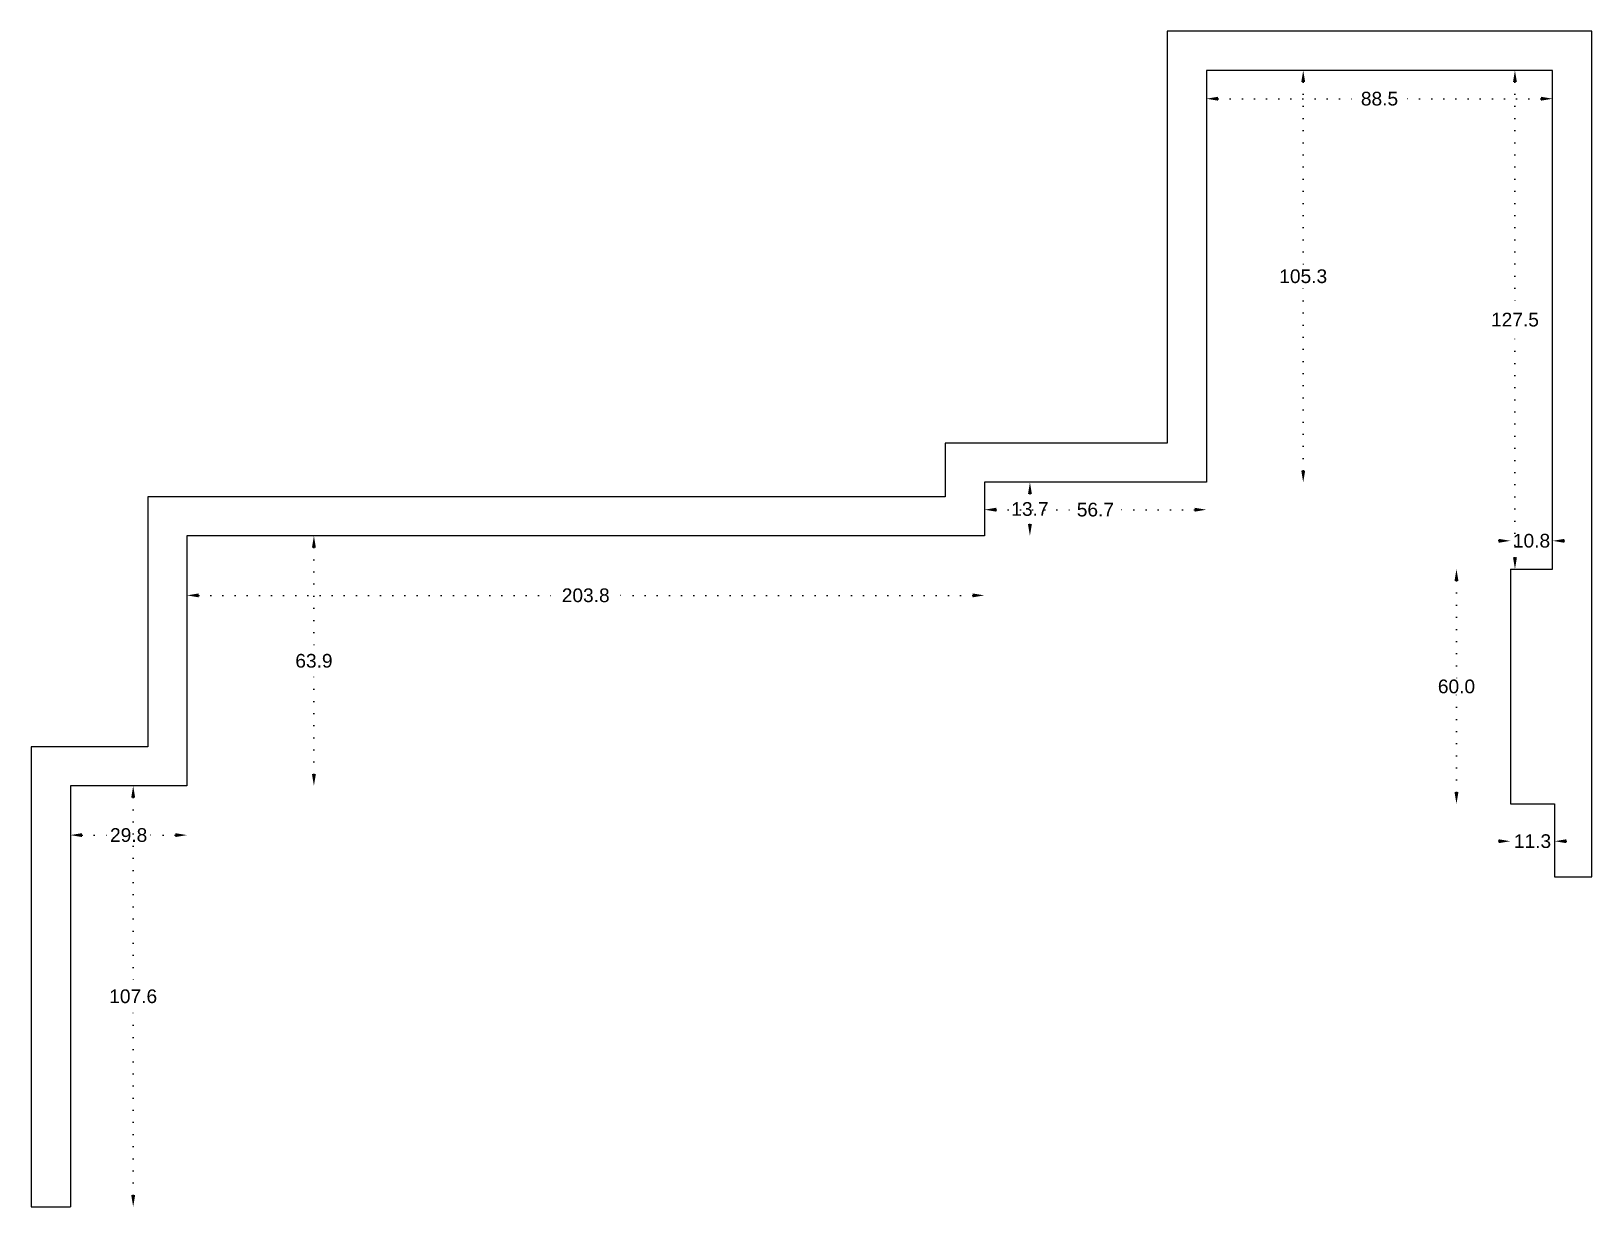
# Model space of a CAD drawing. Header units: inches. Extents: x 168 to 5693, y 62 to 1947.
# Drawn here: x 752.9 to 1151.7, y 174.3 to 474.8 of the extents above; entities that cross this region are included whole.
import ezdxf

# ---------------------------------------------------------------- set-up
doc = ezdxf.new("R2010")
doc.units = ezdxf.units.IN
doc.header["$MEASUREMENT"] = 0
doc.linetypes.add('ACAD_ISO07W100', pattern=[3, 0, -3])
doc.styles.get("Standard").update_dxf_attribs({"font": 'arial.ttf'})
doc.dimstyles.get("Standard").update_dxf_attribs({"dimtxt": 3.5, "dimasz": 3, "dimexe": 0.18, "dimexo": 0.0625, "dimgap": 0.09, "dimtad": 0, "dimtih": 1, "dimtoh": 1, "dimdec": 1, "dimzin": 0, "dimdsep": 46, "dimtxsty": 'Standard', "dimcen": 0.09, "dimse1": 1, "dimse2": 1, "dimadec": 0, "dimazin": 0, "dimtfac": 1, "dimtdec": 1, "dimtofl": 0, "dimtmove": 0, "dimatfit": 3, "dimfxl": 1, "dimtolj": 1, "dimtzin": 0, "dimarcsym": 0})

# ---------------------------------------------------------------- blocks, each defined once
blk = doc.blocks.new('*D14')
at = {"color": 0, "linetype": 'ACAD_ISO07W100', "lineweight": -2, "transparency": 16777216}
for p, q in [((1127.92, 344.55), (1124.92, 344.55)), ((1144.72, 344.55), (1147.72, 344.55))]:
    blk.add_line(p, q, dxfattribs=at)
at = {"color": 0, "transparency": 16777216}
for points in [[(1127.92, 345.05), (1127.92, 344.05), (1130.92, 344.55)], [(1144.72, 345.05), (1144.72, 344.05), (1141.72, 344.55)]]:
    blk.add_solid(points, dxfattribs=at)
at = {"layer": 'Defpoints', "color": 0, "transparency": 16777216}
for p in [(1141.72, 344.55), (1130.92, 337.31), (1141.72, 337.31)]:
    blk.add_point(p, dxfattribs=at)
at = {"color": 0, "transparency": 16777216, "insert": (1136.32, 344.55), "char_height": 3.5, "attachment_point": 5}
blk.add_mtext('\\A1;10.8', dxfattribs=at)
blk = doc.blocks.new('*D13')
at = {"color": 0, "linetype": 'ACAD_ISO07W100', "lineweight": -2, "transparency": 16777216}
for p, q in [((1132.09, 461.81), (1132.09, 402.94)), ((1132.09, 340.31), (1132.09, 399.19))]:
    blk.add_line(p, q, dxfattribs=at)
at = {"color": 0, "transparency": 16777216}
for points in [[(1131.59, 461.81), (1132.59, 461.81), (1132.09, 464.81)], [(1131.59, 340.31), (1132.59, 340.31), (1132.09, 337.31)]]:
    blk.add_solid(points, dxfattribs=at)
at = {"layer": 'Defpoints', "color": 0, "transparency": 16777216}
for p in [(1132.09, 464.81), (1139.57, 464.81), (1139.57, 337.31)]:
    blk.add_point(p, dxfattribs=at)
at = {"color": 0, "transparency": 16777216, "insert": (1132.09, 401.06), "char_height": 3.5, "attachment_point": 5}
blk.add_mtext('\\A1;127.5', dxfattribs=at)
blk = doc.blocks.new('*D15')
at = {"color": 0, "linetype": 'ACAD_ISO07W100', "lineweight": -2, "transparency": 16777216}
for p, q in [((1056.22, 457.55), (1092.82, 457.55)), ((1138.72, 457.55), (1102.12, 457.55))]:
    blk.add_line(p, q, dxfattribs=at)
at = {"color": 0, "transparency": 16777216}
for points in [[(1056.22, 458.05), (1056.22, 457.05), (1053.22, 457.55)], [(1138.72, 458.05), (1138.72, 457.05), (1141.72, 457.55)]]:
    blk.add_solid(points, dxfattribs=at)
at = {"layer": 'Defpoints', "color": 0, "transparency": 16777216}
for p in [(1053.22, 464.81), (1141.72, 464.81), (1141.72, 457.55)]:
    blk.add_point(p, dxfattribs=at)
at = {"color": 0, "transparency": 16777216, "insert": (1097.47, 457.55), "char_height": 3.5, "attachment_point": 5}
blk.add_mtext('\\A1;88.5', dxfattribs=at)
blk = doc.blocks.new('*D16')
at = {"color": 0, "linetype": 'ACAD_ISO07W100', "lineweight": -2, "transparency": 16777216}
for p, q in [((1077.98, 461.81), (1077.98, 414.04)), ((1077.98, 362.51), (1077.98, 410.28))]:
    blk.add_line(p, q, dxfattribs=at)
at = {"color": 0, "transparency": 16777216}
for points in [[(1077.48, 461.81), (1078.48, 461.81), (1077.98, 464.81)], [(1077.48, 362.51), (1078.48, 362.51), (1077.98, 359.51)]]:
    blk.add_solid(points, dxfattribs=at)
at = {"layer": 'Defpoints', "color": 0, "transparency": 16777216}
for p in [(1053.22, 464.81), (1077.98, 464.81), (1053.22, 359.51)]:
    blk.add_point(p, dxfattribs=at)
at = {"color": 0, "transparency": 16777216, "insert": (1077.98, 412.16), "char_height": 3.5, "attachment_point": 5}
blk.add_mtext('\\A1;105.3', dxfattribs=at)
blk = doc.blocks.new('*D17')
at = {"color": 0, "linetype": 'ACAD_ISO07W100', "lineweight": -2, "transparency": 16777216}
for p, q in [((999.52, 352.5), (1020.23, 352.5)), ((1050.22, 352.5), (1029.51, 352.5))]:
    blk.add_line(p, q, dxfattribs=at)
at = {"color": 0, "transparency": 16777216}
for points in [[(999.52, 353), (999.52, 352), (996.52, 352.5)], [(1050.22, 353), (1050.22, 352), (1053.22, 352.5)]]:
    blk.add_solid(points, dxfattribs=at)
at = {"layer": 'Defpoints', "color": 0, "transparency": 16777216}
for p in [(996.52, 359.51), (1053.22, 359.51), (996.52, 352.5)]:
    blk.add_point(p, dxfattribs=at)
at = {"color": 0, "transparency": 16777216, "insert": (1024.87, 352.5), "char_height": 3.5, "attachment_point": 5}
blk.add_mtext('\\A1;56.7', dxfattribs=at)
blk = doc.blocks.new('*D18')
at = {"color": 0, "linetype": 'ACAD_ISO07W100', "lineweight": -2, "transparency": 16777216}
for p, q in [((1008.14, 356.51), (1008.14, 354.54)), ((1008.14, 348.81), (1008.14, 350.78))]:
    blk.add_line(p, q, dxfattribs=at)
at = {"color": 0, "transparency": 16777216}
for points in [[(1007.64, 356.51), (1008.64, 356.51), (1008.14, 359.51)], [(1007.64, 348.81), (1008.64, 348.81), (1008.14, 345.81)]]:
    blk.add_solid(points, dxfattribs=at)
at = {"layer": 'Defpoints', "color": 0, "transparency": 16777216}
for p in [(996.52, 359.51), (1008.14, 359.51), (996.52, 345.81)]:
    blk.add_point(p, dxfattribs=at)
at = {"color": 0, "transparency": 16777216, "insert": (1008.14, 352.66), "char_height": 3.5, "attachment_point": 5}
blk.add_mtext('\\A1;13.7', dxfattribs=at)
blk = doc.blocks.new('*D19')
at = {"color": 0, "linetype": 'ACAD_ISO07W100', "lineweight": -2, "transparency": 16777216}
for p, q in [((795.72, 330.6), (888.59, 330.6)), ((993.52, 330.6), (900.65, 330.6))]:
    blk.add_line(p, q, dxfattribs=at)
at = {"color": 0, "transparency": 16777216}
for points in [[(795.72, 331.1), (795.72, 330.1), (792.72, 330.6)], [(993.52, 331.1), (993.52, 330.1), (996.52, 330.6)]]:
    blk.add_solid(points, dxfattribs=at)
at = {"layer": 'Defpoints', "color": 0, "transparency": 16777216}
for p in [(792.72, 345.81), (996.52, 345.81), (792.72, 330.6)]:
    blk.add_point(p, dxfattribs=at)
at = {"color": 0, "transparency": 16777216, "insert": (894.62, 330.6), "char_height": 3.5, "attachment_point": 5}
blk.add_mtext('\\A1;203.8', dxfattribs=at)
blk = doc.blocks.new('*D20')
at = {"color": 0, "linetype": 'ACAD_ISO07W100', "lineweight": -2, "transparency": 16777216}
for p, q in [((825.17, 342.81), (825.17, 315.74)), ((825.17, 284.91), (825.17, 311.98))]:
    blk.add_line(p, q, dxfattribs=at)
at = {"color": 0, "transparency": 16777216}
for points in [[(824.67, 342.81), (825.67, 342.81), (825.17, 345.81)], [(824.67, 284.91), (825.67, 284.91), (825.17, 281.91)]]:
    blk.add_solid(points, dxfattribs=at)
at = {"layer": 'Defpoints', "color": 0, "transparency": 16777216}
for p in [(792.72, 345.81), (825.17, 345.81), (792.72, 281.91)]:
    blk.add_point(p, dxfattribs=at)
at = {"color": 0, "transparency": 16777216, "insert": (825.17, 313.86), "char_height": 3.5, "attachment_point": 5}
blk.add_mtext('\\A1;63.9', dxfattribs=at)
blk = doc.blocks.new('*D21')
at = {"color": 0, "linetype": 'ACAD_ISO07W100', "lineweight": -2, "transparency": 16777216}
for p, q in [((765.92, 269.32), (773.15, 269.32)), ((789.72, 269.32), (782.49, 269.32))]:
    blk.add_line(p, q, dxfattribs=at)
at = {"color": 0, "transparency": 16777216}
for points in [[(765.92, 269.82), (765.92, 268.82), (762.92, 269.32)], [(789.72, 269.82), (789.72, 268.82), (792.72, 269.32)]]:
    blk.add_solid(points, dxfattribs=at)
at = {"layer": 'Defpoints', "color": 0, "transparency": 16777216}
for p in [(762.92, 281.91), (792.72, 281.91), (792.72, 269.32)]:
    blk.add_point(p, dxfattribs=at)
at = {"color": 0, "transparency": 16777216, "insert": (777.82, 269.32), "char_height": 3.5, "attachment_point": 5}
blk.add_mtext('\\A1;29.8', dxfattribs=at)
blk = doc.blocks.new('*D22')
at = {"color": 0, "linetype": 'ACAD_ISO07W100', "lineweight": -2, "transparency": 16777216}
for p, q in [((778.98, 278.91), (778.98, 229.99)), ((778.98, 177.31), (778.98, 226.24))]:
    blk.add_line(p, q, dxfattribs=at)
at = {"color": 0, "transparency": 16777216}
for points in [[(778.48, 278.91), (779.48, 278.91), (778.98, 281.91)], [(778.48, 177.31), (779.48, 177.31), (778.98, 174.31)]]:
    blk.add_solid(points, dxfattribs=at)
at = {"layer": 'Defpoints', "color": 0, "transparency": 16777216}
for p in [(762.92, 281.91), (762.92, 174.31), (778.98, 174.31)]:
    blk.add_point(p, dxfattribs=at)
at = {"color": 0, "transparency": 16777216, "insert": (778.98, 228.11), "char_height": 3.5, "attachment_point": 5}
blk.add_mtext('\\A1;107.6', dxfattribs=at)
blk = doc.blocks.new('*D23')
at = {"color": 0, "linetype": 'ACAD_ISO07W100', "lineweight": -2, "transparency": 16777216}
for p, q in [((1117.14, 334.31), (1117.14, 309.19)), ((1117.14, 280.31), (1117.14, 305.44))]:
    blk.add_line(p, q, dxfattribs=at)
at = {"color": 0, "transparency": 16777216}
for points in [[(1116.64, 334.31), (1117.64, 334.31), (1117.14, 337.31)], [(1116.64, 280.31), (1117.64, 280.31), (1117.14, 277.31)]]:
    blk.add_solid(points, dxfattribs=at)
at = {"layer": 'Defpoints', "color": 0, "transparency": 16777216}
for p in [(1117.14, 337.31), (1130.92, 337.31), (1130.92, 277.31)]:
    blk.add_point(p, dxfattribs=at)
at = {"color": 0, "transparency": 16777216, "insert": (1117.14, 307.31), "char_height": 3.5, "attachment_point": 5}
blk.add_mtext('\\A1;60.0', dxfattribs=at)
blk = doc.blocks.new('*D24')
at = {"color": 0, "linetype": 'ACAD_ISO07W100', "lineweight": -2, "transparency": 16777216}
for p, q in [((1127.92, 267.76), (1124.92, 267.76)), ((1145.22, 267.76), (1148.22, 267.76))]:
    blk.add_line(p, q, dxfattribs=at)
at = {"color": 0, "transparency": 16777216}
for points in [[(1127.92, 268.26), (1127.92, 267.26), (1130.92, 267.76)], [(1145.22, 268.26), (1145.22, 267.26), (1142.22, 267.76)]]:
    blk.add_solid(points, dxfattribs=at)
at = {"layer": 'Defpoints', "color": 0, "transparency": 16777216}
for p in [(1130.92, 277.31), (1142.22, 277.31), (1130.92, 267.76)]:
    blk.add_point(p, dxfattribs=at)
at = {"color": 0, "transparency": 16777216, "insert": (1136.57, 267.76), "char_height": 3.5, "attachment_point": 5}
blk.add_mtext('\\A1;11.3', dxfattribs=at)

msp = doc.modelspace()

# ---------------------------------------------------------------- linework, layer by layer
for p, q in [((1151.72, 474.81), (1043.22, 474.81)), ((1043.22, 474.81), (1043.22, 369.51)), ((1151.72, 258.69), (1151.72, 474.81)), ((1141.72, 464.81), (1053.22, 464.81)), ((1053.22, 464.81), (1053.22, 359.51)), ((1141.72, 337.31), (1141.72, 464.81)), ((1043.22, 369.51), (986.52, 369.51)), ((986.52, 369.51), (986.52, 355.81)), ((1053.22, 359.51), (996.52, 359.51)), ((996.52, 359.51), (996.52, 345.81)), ((986.52, 355.81), (782.72, 355.81)), ((782.72, 355.81), (782.72, 291.91)), ((996.52, 345.81), (792.72, 345.81)), ((792.72, 345.81), (792.72, 281.91)), ((1130.92, 337.31), (1141.72, 337.31)), ((1130.92, 337.31), (1130.92, 277.31)), ((782.72, 291.91), (752.92, 291.91)), ((752.92, 291.91), (752.92, 174.31)), ((792.72, 281.91), (762.92, 281.91)), ((762.92, 281.91), (762.92, 174.31)), ((1130.92, 277.31), (1142.22, 277.31)), ((1142.22, 277.31), (1142.22, 258.69)), ((1142.22, 258.69), (1151.72, 258.69)), ((752.92, 174.31), (762.92, 174.31))]:
    msp.add_line(p, q)

# ---------------------------------------------------------------- dimensions: what is measured, and where the dimension line sits
at = {"color": 30, "true_color": 0xf26722}
for base, p1, p2, picture, middle in [((1141.72, 457.55), (1053.22, 464.81), (1141.72, 464.81), '*D15', (1097.47, 457.55)), ((996.52, 352.5), (1053.22, 359.51), (996.52, 359.51), '*D17', (1024.87, 352.5)), ((792.72, 330.6), (996.52, 345.81), (792.72, 345.81), '*D19', (894.62, 330.6)), ((1141.72, 344.55), (1130.92, 337.31), (1141.72, 337.31), '*D14', (1136.32, 344.55)), ((792.72, 269.32), (762.92, 281.91), (792.72, 281.91), '*D21', (777.82, 269.32)), ((1130.92, 267.76), (1142.22, 277.31), (1130.92, 277.31), '*D24', (1136.57, 267.76))]:
    dim = msp.add_linear_dim(base=base, p1=p1, p2=p2, dimstyle='Standard', dxfattribs=at)
    dim.commit()
    dim.dimension.update_dxf_attribs({"geometry": picture, "text_midpoint": middle})
for base, p1, p2, picture, middle in [((1077.98, 464.81), (1053.22, 359.51), (1053.22, 464.81), '*D16', (1077.98, 412.16)), ((1132.09, 464.81), (1139.57, 337.31), (1139.57, 464.81), '*D13', (1132.09, 401.06)), ((1008.14, 359.51), (996.52, 345.81), (996.52, 359.51), '*D18', (1008.14, 352.66)), ((825.17, 345.81), (792.72, 281.91), (792.72, 345.81), '*D20', (825.17, 313.86)), ((1117.14, 337.31), (1130.92, 277.31), (1130.92, 337.31), '*D23', (1117.14, 307.31)), ((778.98, 174.31), (762.92, 281.91), (762.92, 174.31), '*D22', (778.98, 228.11))]:
    dim = msp.add_linear_dim(base=base, p1=p1, p2=p2, angle=90, dimstyle='Standard', dxfattribs=at)
    dim.commit()
    dim.dimension.update_dxf_attribs({"geometry": picture, "text_midpoint": middle})

doc.saveas('drawing.dxf')
